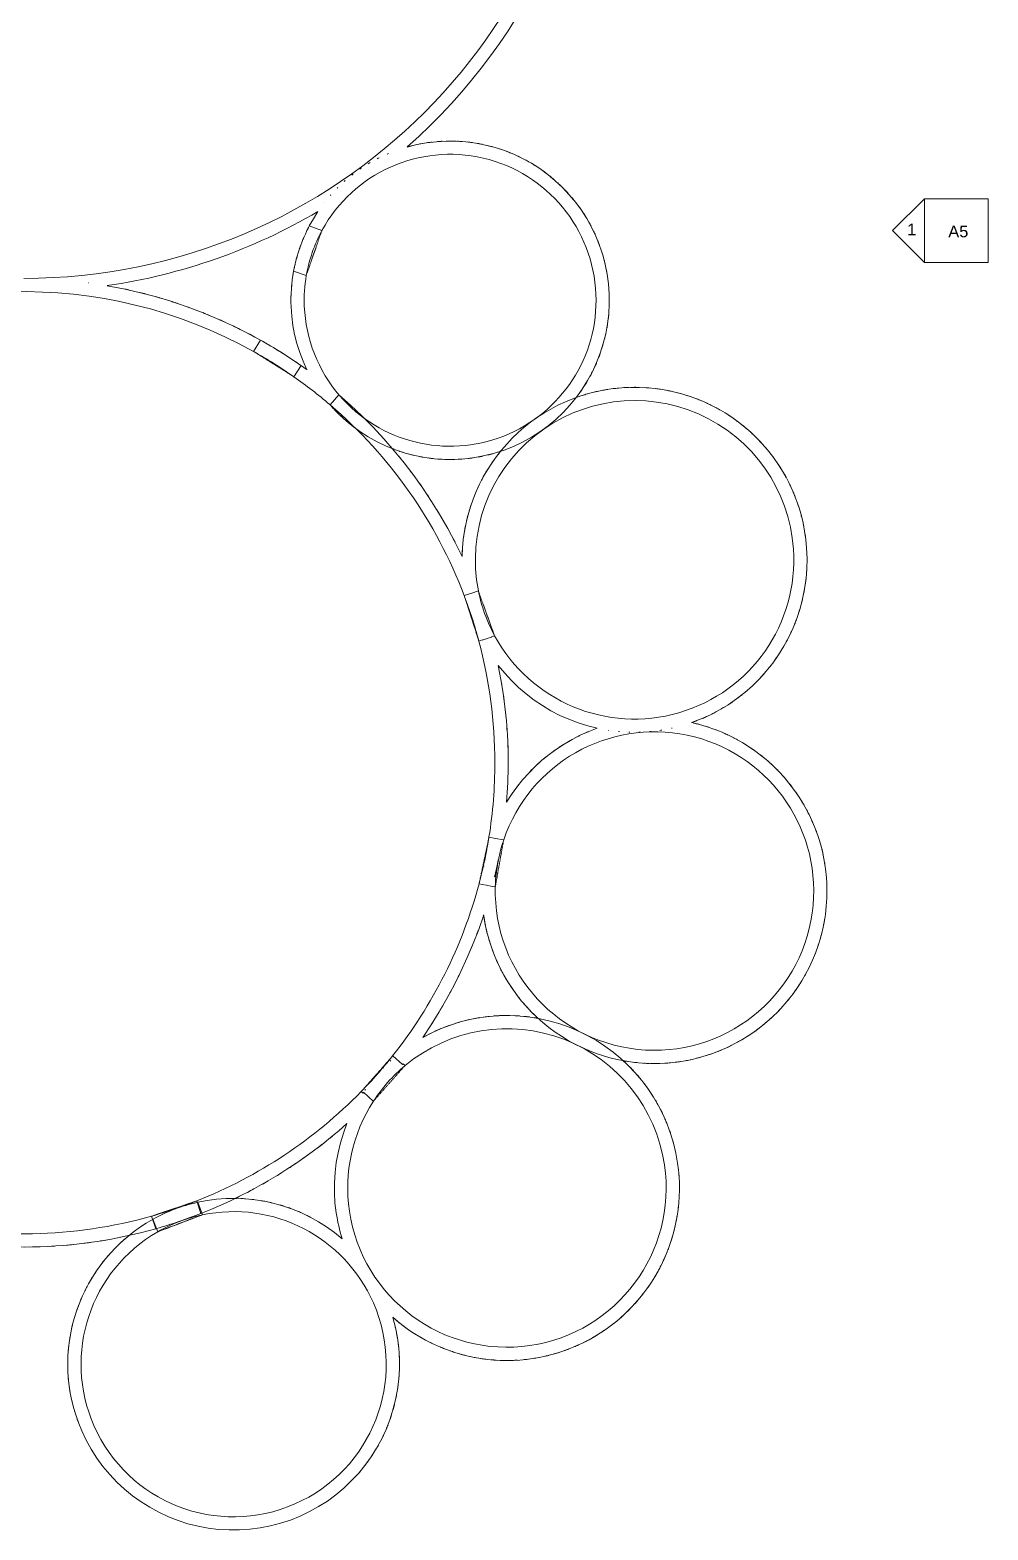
# Model space of a CAD drawing. Header units: inches. Extents: x -870 to 733, y -1250 to 961.
# Drawn here: x 11 to 733, y -977 to 153 of the extents above; entities that cross this region are included whole.
import ezdxf

# ---------------------------------------------------------------- set-up
doc = ezdxf.new("R2010")
doc.units = ezdxf.units.IN
doc.header["$MEASUREMENT"] = 0
doc.linetypes.add('Overhead', pattern=[0.15625, 0.09375, -0.0625])
for name, color, linetype, lineweight in [('A-GENM', 13, 'Continuous', 9), ('A-ROOF', 132, 'Continuous', 13), ('A-WALL', 113, 'Continuous', 13), ('G-ANNO-SYMB', 111, 'Continuous', 9)]:
    doc.layers.add(name, color=color, linetype=linetype, lineweight=lineweight)
doc.styles.add('Arial', font='arial.ttf', dxfattribs={"height": 8.851796})

# ---------------------------------------------------------------- blocks, each defined once
blk = doc.blocks.new('Opening-Cased - 36_ x 84_-254266-T_O_ Footing')
at = {"layer": 'A-GENM', "linetype": 'Overhead'}
blk.add_line((-18.3, 5), (17.7, 5), dxfattribs=at)
blk = doc.blocks.new('Opening-Cased - 36_ x 84_-V1-T_O_ Footing')
at = {"layer": 'A-GENM', "linetype": 'Overhead'}
blk.add_line((-17.5, -5), (16.8, -5), dxfattribs=at)
blk = doc.blocks.new('Elevation - Detail Number-164347-T_O_ Footing')
at = {"layer": 'G-ANNO-SYMB'}
for p, q in [((-0.25, -0.25), (-0.25, 0.25)), ((-0.25, 0.25), (0.25, 0.25)), ((0.25, 0.25), (0.25, -0.25)), ((0.25, -0.25), (-0.25, -0.25))]:
    blk.add_line(p, q, dxfattribs=at)
blk = doc.blocks.new('Elevation - Detail Number-164074-T_O_ Footing')
at = {"layer": 'G-ANNO-SYMB'}
for p, q in [((0, 0.25), (-0.25, 0)), ((0.25, 0), (0, 0.25)), ((-0.25, 0), (0.25, 0))]:
    blk.add_line(p, q, dxfattribs=at)

msp = doc.modelspace()

# ---------------------------------------------------------------- linework, layer by layer
at = {"layer": 'A-ROOF'}
for p, q in [((54.3, -37.3), (54.7, -37.3)), ((200.4, -90.2), (201, -90.5)), ((283.8, -162.3), (284.1, -162.8)), ((310.5, -198), (310.7, -198.1)), ((317.5, -208.9), (317.6, -209.1)), ((324, -220), (324.1, -220.2)), ((338.4, -222.1), (338.5, -221.9)), ((330.1, -231.4), (330.2, -231.5)), ((337.2, -229.9), (337.2, -229.8)), ((336.4, -237.8), (336.5, -237.7)), ((368.9, -360.3), (368.9, -360.9)), ((352.6, -515), (352.6, -514.9)), ((347.3, -528.2), (347.2, -528.4)), ((342.5, -540.3), (342.3, -540.7)), ((321.9, -581.8), (321.6, -582.2)), ((315.1, -593.1), (314.9, -593.3)), ((325.5, -597.4), (325.7, -597.3)), ((311.2, -603.6), (311.3, -603.5)), ((318.3, -600.3), (318.4, -600.2)), ((278.4, -627.2), (278.5, -627.1)), ((284, -622), (284.1, -621.9)), ((228.4, -688.4), (227.9, -688.8)), ((238.4, -680.5), (238.2, -680.6)), ((206.9, -703.7), (206.6, -704)), ((165.7, -727.3), (165.6, -727.3)), ((177.4, -728), (177.4, -728)), ((184.9, -729.1), (185, -729.1)), ((192.4, -730.6), (192.5, -730.6)), ((199.8, -732.5), (199.8, -732.5)), ((247.1, -945.7), (247, -945.7)), ((228.1, -959.6), (228, -959.6)), ((234.7, -955.4), (234.7, -955.4)), ((241, -950.7), (241, -950.7)), ((206.8, -969.7), (206.8, -969.7)), ((214.1, -966.8), (214.1, -966.8)), ((221.2, -963.4), (221.2, -963.4))]:
    msp.add_line(p, q, dxfattribs=at)
for centre, radius, start, end in [((327.2, -50.5), 120, 96.511, 98.1766), ((327.2, -50.5), 120, 92.875, 94.5573), ((327.2, -50.5), 120, 89.2431, 90.938), ((327.2, -50.5), 120, 85.6142, 87.3184), ((327.2, -50.5), 120, 81.9873, 83.6988), ((327.2, -50.5), 120, 116.4586, 117.3105), ((327.2, -50.5), 120, 112.7788, 113.315), ((327.2, -50.5), 120, 103.8067, 105.4149), ((327.2, -50.5), 120, 100.1536, 101.7958), ((327.2, -50.5), 120, 78.362, 80.079), ((327.2, -50.5), 120, 74.7378, 76.459), ((327.2, -50.5), 120, 71.1145, 72.8388), ((327.2, -50.5), 120, 67.492, 69.2183), ((327.2, -50.5), 120, 63.8701, 65.5975), ((327.2, -50.5), 120, 123.8182, 124.5902), ((327.2, -50.5), 120, 120.1384, 120.9888), ((327.2, -50.5), 120, 60.2486, 61.9765), ((327.2, -50.5), 120, 56.6276, 58.355), ((327.2, -50.5), 120, 53.0068, 54.733), ((327.2, -50.5), 120, 134.8576, 135.2648), ((327.2, -50.5), 120, 131.1778, 131.7173), ((327.2, -50.5), 120, 127.498, 128.1613), ((327.2, -50.5), 120, 49.3864, 51.1104), ((327.2, -50.5), 120, 45.7662, 47.487), ((327.2, -50.5), 120, 142.2171, 142.3453), ((327.2, -50.5), 120, 138.5373, 138.8068), ((327.2, -50.5), 120, 42.1462, 43.8628), ((327.2, -50.5), 120, 38.5264, 40.2373), ((327.2, -50.5), 120, 34.9067, 36.6103), ((327.2, -50.5), 120, 31.2872, 32.9811), ((327.2, -50.5), 120, 152.8347, 154.4685), ((327.2, -50.5), 120, 153.1818, 154.1249), ((327.2, -50.5), 120, 149.5368, 150.6068), ((327.2, -50.5), 120, 27.6678, 29.3489), ((327.2, -50.5), 120, 24.0486, 25.7124), ((327.2, -50.5), 120, 159.9099, 161.556), ((327.2, -50.5), 120, 160.4701, 161.3291), ((327.2, -50.5), 120, 156.3719, 158.0135), ((327.2, -50.5), 120, 156.8259, 157.7353), ((327.2, -50.5), 120, 20.4294, 22.0691), ((327.2, -50.5), 120, 163.4489, 165.0966), ((327.2, -50.5), 120, 164.1142, 164.9137), ((327.2, -50.5), 120, 16.8103, 18.4146), ((327.2, -50.5), 120, 13.1913, 14.7392), ((327.2, -50.5), 120, 170.621, 172.0328), ((327.2, -50.5), 120, 171.4024, 171.9221), ((327.2, -50.5), 120, 166.9891, 168.6359), ((327.2, -50.5), 120, 167.7583, 168.4925), ((327.2, -50.5), 120, 9.5723, 11.0178), ((5.9, -399), 365, 77.4686, 78.1219), ((5.9, -399), 365, 75.3781, 76.1615), ((327.2, -50.5), 120, 174.135, 175.472), ((327.2, -50.5), 120, 175.0465, 175.4018), ((327.2, -50.5), 120, 5.9535, 7.1586), ((5.9, -399), 365, 73.3621, 74.201), ((5.9, -399), 365, 73.7673, 74.1624), ((5.9, -399), 365, 71.371, 72.2405), ((5.9, -399), 365, 72.1068, 72.2077), ((5.9, -399), 365, 71.4627, 71.6454), ((5.9, -399), 365, 69.3911, 70.28), ((5.9, -399), 365, 70.0509, 70.1747), ((327.2, -50.5), 120, 177.7794, 178.9053), ((327.2, -50.5), 120, 178.6906, 178.8713), ((327.2, -50.5), 120, 357.4683, 358.6848), ((5.9, -399), 365, 67.4174, 68.3194), ((5.9, -399), 365, 67.9947, 68.14), ((5.9, -399), 365, 65.4473, 66.3589), ((5.9, -399), 365, 65.938, 66.1027), ((327.2, -50.5), 120, 353.5753, 355.0349), ((5.9, -399), 365, 63.4796, 64.3982), ((5.9, -399), 365, 63.8807, 64.0614), ((5.9, -399), 365, 61.5135, 62.4376), ((5.9, -399), 365, 61.8226, 62.0136), ((327.2, -50.5), 120, 346.1136, 347.7352), ((327.2, -50.5), 120, 349.8213, 351.3851), ((5.9, -399), 365, 59.5984, 60.4721), ((5.9, -399), 365, 59.7635, 59.9216), ((5.9, -399), 365, 57.6503, 58.5337), ((327.2, -50.5), 120, 342.4271, 344.0853), ((5.9, -399), 365, 55.7053, 56.5948), ((327.2, -50.5), 120, 335.0834, 336.7855), ((327.2, -50.5), 120, 338.7518, 340.4354), ((327.2, -50.5), 120, 327.7583, 329.4857), ((327.2, -50.5), 120, 331.4193, 333.1356), ((466.2, -246.1), 130, 109.4495, 109.7886), ((327.2, -50.5), 120, 324.0994, 325.8358), ((466.2, -246.1), 130, 105.9309, 107.6569), ((466.2, -246.1), 130, 102.4123, 104.1375), ((466.2, -246.1), 130, 98.8938, 100.618), ((466.2, -246.1), 130, 95.3752, 97.0984), ((466.2, -246.1), 130, 91.8567, 93.5787), ((466.2, -246.1), 130, 88.3381, 90.0589), ((466.2, -246.1), 130, 84.8196, 86.539), ((466.2, -246.1), 130, 81.3011, 83.0189), ((466.2, -246.1), 130, 77.7825, 79.4987), ((466.2, -246.1), 130, 74.264, 75.9783), ((466.2, -246.1), 130, 70.7455, 72.4577), ((327.2, -50.5), 120, 221.8441, 223.6341), ((466.2, -246.1), 130, 67.227, 68.9369), ((466.2, -246.1), 130, 63.7085, 65.4158), ((466.2, -246.1), 130, 60.1899, 61.8943), ((466.2, -246.1), 130, 56.6714, 58.3725), ((327.2, -50.5), 120, 225.4944, 227.2844), ((327.2, -50.5), 120, 229.1448, 230.9347), ((327.2, -50.5), 120, 232.7952, 233.6096), ((466.2, -246.1), 130, 53.1529, 54.8502), ((466.2, -246.1), 130, 49.6344, 51.3273), ((466.2, -246.1), 130, 46.1159, 47.8037), ((466.2, -246.1), 130, 42.5974, 44.2792), ((327.2, -50.5), 120, 248.7843, 249.1857), ((327.2, -50.5), 120, 248.8292, 249.3826), ((5.9, -399), 365, 40.2663, 40.4157), ((327.2, -50.5), 120, 251.1654, 252.9959), ((5.9, -399), 365, 38.3823, 39.2598), ((327.2, -50.5), 120, 252.2786, 252.8358), ((327.2, -50.5), 120, 254.7791, 256.6092), ((327.2, -50.5), 120, 255.916, 256.4859), ((327.2, -50.5), 120, 258.3928, 260.2226), ((327.2, -50.5), 120, 259.5534, 260.136), ((327.2, -50.5), 120, 262.0064, 263.8359), ((327.2, -50.5), 120, 276.4609, 278.2893), ((327.2, -50.5), 120, 276.605, 277.7402), ((327.2, -50.5), 120, 280.0745, 281.9027), ((327.2, -50.5), 120, 280.2564, 281.3776), ((327.2, -50.5), 120, 283.688, 285.516), ((327.2, -50.5), 120, 283.9081, 285.015), ((327.2, -50.5), 120, 287.3016, 288.435), ((466.2, -246.1), 130, 141.0304, 142.5441), ((327.2, -50.5), 120, 287.5598, 288.4814), ((466.2, -246.1), 130, 141.1168, 141.4232), ((466.2, -246.1), 130, 39.0789, 40.7535), ((466.2, -246.1), 130, 35.5605, 37.2263), ((5.9, -399), 365, 36.4982, 37.3664), ((327.2, -50.5), 120, 263.1908, 263.7861), ((327.2, -50.5), 120, 265.6201, 267.4493), ((327.2, -50.5), 120, 265.6514, 266.8244), ((327.2, -50.5), 120, 266.8318, 267.4362), ((327.2, -50.5), 120, 269.2337, 271.0626), ((327.2, -50.5), 120, 269.3025, 270.4654), ((327.2, -50.5), 120, 272.8473, 274.676), ((327.2, -50.5), 120, 272.9537, 274.1028), ((466.2, -246.1), 130, 147.6681, 149.5092), ((466.2, -246.1), 130, 148.1541, 148.4065), ((466.2, -246.1), 130, 144.1949, 146.0256), ((466.2, -246.1), 130, 144.6355, 144.9148), ((466.2, -246.1), 130, 32.042, 33.697), ((466.2, -246.1), 130, 28.5235, 30.1648), ((5.9, -399), 365, 34.6142, 35.4695), ((466.2, -246.1), 130, 154.6144, 156.4864), ((466.2, -246.1), 130, 155.1914, 155.3901), ((466.2, -246.1), 130, 151.1413, 152.9957), ((466.2, -246.1), 130, 151.6728, 151.8983), ((466.2, -246.1), 130, 25.005, 26.6284), ((5.9, -399), 365, 32.7302, 33.5667), ((466.2, -246.1), 130, 158.0876, 159.9835), ((466.2, -246.1), 130, 158.7101, 158.8821), ((466.2, -246.1), 130, 21.4865, 23.0854), ((466.2, -246.1), 130, 17.968, 19.5315), ((5.9, -399), 365, 30.8463, 31.653), ((466.2, -246.1), 130, 165.0339, 167.0194), ((466.2, -246.1), 130, 165.7475, 165.8664), ((466.2, -246.1), 130, 161.5607, 163.4914), ((466.2, -246.1), 130, 162.2288, 162.3742), ((466.2, -246.1), 130, 14.4496, 15.9572), ((5.9, -399), 365, 28.9623, 29.7154), ((466.2, -246.1), 130, 168.507, 170.5915), ((466.2, -246.1), 130, 10.9311, 12.3383), ((5.9, -399), 365, 27.0783, 27.7061), ((466.2, -246.1), 130, 175.4532, 178.9263), ((466.2, -246.1), 130, 171.9801, 174.2959), ((466.2, -246.1), 130, 7.4303, 8.5854), ((466.2, -246.1), 130, 359.2874, 0.4378), ((466.2, -246.1), 130, 355.6019, 356.9813), ((466.2, -246.1), 130, 348.5382, 350.0679), ((466.2, -246.1), 130, 352.0481, 353.5247), ((466.2, -246.1), 130, 345.0482, 346.611), ((466.2, -246.1), 130, 338.0962, 339.6966), ((466.2, -246.1), 130, 341.569, 343.1539), ((466.2, -246.1), 130, 334.6275, 336.239), ((466.2, -246.1), 130, 327.698, 329.3229), ((466.2, -246.1), 130, 331.1617, 332.7811), ((466.2, -246.1), 130, 320.7747, 322.405), ((466.2, -246.1), 130, 324.2358, 325.8642), ((5.9, -399), 365, 9.1814, 9.7657), ((466.2, -246.1), 130, 313.855, 315.4846), ((466.2, -246.1), 130, 317.3145, 318.9452), ((5.9, -399), 365, 7.2717, 7.9573), ((466.2, -246.1), 130, 306.9377, 308.56), ((466.2, -246.1), 130, 310.3961, 312.0229), ((5.9, -399), 365, 5.4301, 6.1385), ((466.2, -246.1), 130, 296.5645, 298.1576), ((466.2, -246.1), 130, 300.0219, 301.6168), ((466.2, -246.1), 130, 303.4796, 305.0953), ((5.9, -399), 365, 3.6114, 4.2969), ((466.2, -246.1), 130, 282.3807, 282.5873), ((466.2, -246.1), 130, 289.65, 291.1985), ((481.2, -495.7), 130, 75.1331, 76.8093), ((466.2, -246.1), 130, 293.1073, 294.6819), ((481.2, -495.7), 130, 71.6444, 73.3221), ((5.9, -399), 365, 3.8874, 4.0593), ((5.9, -399), 365, 1.8029, 2.3872), ((481.2, -495.7), 130, 118.9094, 120.253), ((481.2, -495.7), 130, 115.7201, 116.9807), ((481.2, -495.7), 130, 112.5322, 113.5871), ((466.2, -246.1), 130, 261.2838, 261.421), ((466.2, -246.1), 130, 264.6564, 264.9487), ((466.2, -246.1), 130, 268.038, 268.4764), ((466.2, -246.1), 130, 271.436, 272.0041), ((466.2, -246.1), 130, 274.8683, 275.5318), ((466.2, -246.1), 130, 278.3932, 279.0595), ((481.2, -495.7), 130, 68.1561, 69.8346), ((481.2, -495.7), 130, 64.6681, 66.3469), ((481.2, -495.7), 130, 61.1802, 62.8589), ((481.2, -495.7), 130, 57.6926, 59.3708), ((5.9, -399), 365, 1.9248, 2.0291), ((481.2, -495.7), 130, 128.4922, 129.9021), ((481.2, -495.7), 130, 129.1208, 129.7638), ((481.2, -495.7), 130, 125.2945, 126.6985), ((481.2, -495.7), 130, 125.6977, 126.3713), ((481.2, -495.7), 130, 122.1007, 123.4849), ((481.2, -495.7), 130, 122.2738, 122.8351), ((481.2, -495.7), 130, 54.2051, 55.8824), ((481.2, -495.7), 130, 50.7178, 52.3936), ((481.2, -495.7), 130, 134.9094, 136.2937), ((481.2, -495.7), 130, 135.2309, 135.9664), ((481.2, -495.7), 130, 131.6959, 133.0998), ((481.2, -495.7), 130, 131.8046, 132.5435), ((481.2, -495.7), 130, 47.2306, 48.9045), ((481.2, -495.7), 130, 43.7436, 45.4149), ((481.2, -495.7), 130, 141.4137, 142.6743), ((481.2, -495.7), 130, 138.1414, 139.4849), ((481.2, -495.7), 130, 138.9199, 139.39), ((481.2, -495.7), 130, 40.2566, 41.9247), ((481.2, -495.7), 130, 36.7697, 38.4338), ((481.2, -495.7), 130, 144.8074, 145.8622), ((481.2, -495.7), 130, 33.2829, 34.942), ((481.2, -495.7), 130, 29.7962, 31.449), ((481.2, -495.7), 130, 26.3095, 27.9545), ((481.2, -495.7), 130, 22.8229, 24.458), ((481.2, -495.7), 130, 19.3363, 20.9586), ((481.2, -495.7), 130, 15.8498, 17.455), ((481.2, -495.7), 130, 12.3634, 13.9449), ((481.2, -495.7), 130, 8.877, 10.4239), ((481.2, -495.7), 130, 171.5521, 171.7735), ((481.2, -495.7), 130, 5.3906, 6.8828), ((481.2, -495.7), 130, 1.9043, 3.2975), ((481.2, -495.7), 130, 358.418, 359.5793), ((481.2, -495.7), 130, 187.9597, 191.3921), ((481.2, -495.7), 130, 190.0517, 190.2941), ((481.2, -495.7), 130, 347.8496, 351.4023), ((5.9, -399), 365, 339.1352, 339.7667), ((481.2, -495.7), 130, 192.5297, 194.8256), ((481.2, -495.7), 130, 193.4933, 193.8355), ((481.2, -495.7), 130, 344.3085, 346.4333), ((5.9, -399), 365, 337.0902, 337.8398), ((481.2, -495.7), 130, 196.1858, 198.2601), ((481.2, -495.7), 130, 196.9279, 197.377), ((481.2, -495.7), 130, 199.7114, 201.696), ((481.2, -495.7), 130, 200.358, 200.9184), ((481.2, -495.7), 130, 337.2264, 339.1939), ((481.2, -495.7), 130, 340.7675, 342.7911), ((5.9, -399), 365, 335.1182, 335.9092), ((481.2, -495.7), 130, 203.1934, 205.1338), ((481.2, -495.7), 130, 203.7852, 204.4599), ((481.2, -495.7), 130, 333.6854, 335.6171), ((5.9, -399), 365, 333.1706, 333.9726), ((481.2, -495.7), 130, 206.6557, 208.5742), ((481.2, -495.7), 130, 207.2101, 208.0014), ((481.2, -495.7), 130, 210.1073, 212.0184), ((481.2, -495.7), 130, 210.6335, 211.5429), ((481.2, -495.7), 130, 326.6033, 328.4922), ((481.2, -495.7), 130, 330.1443, 332.0514), ((5.9, -399), 365, 331.2341, 332.025), ((481.2, -495.7), 130, 213.5525, 215.4684), ((481.2, -495.7), 130, 214.0557, 215.0845), ((481.2, -495.7), 130, 216.9936, 218.9278), ((481.2, -495.7), 130, 217.4769, 218.6261), ((481.2, -495.7), 130, 323.0622, 324.9373), ((5.9, -399), 365, 329.3035, 330.0531), ((481.2, -495.7), 130, 220.4319, 222.4043), ((481.2, -495.7), 130, 220.8974, 222.1677), ((481.2, -495.7), 130, 223.8682, 225.9167), ((481.2, -495.7), 130, 223.9124, 224.3174), ((481.2, -495.7), 130, 224.8674, 225.7094), ((481.2, -495.7), 130, 315.9801, 317.8355), ((481.2, -495.7), 130, 319.5212, 321.3853), ((5.9, -399), 365, 327.3765, 328.0081), ((370, -719.5), 130, 109.189, 111.1885), ((370, -719.5), 130, 105.8573, 107.762), ((370, -719.5), 130, 106.4648, 106.5798), ((370, -719.5), 130, 102.5257, 104.3779), ((370, -719.5), 130, 103.0148, 103.1559), ((370, -719.5), 130, 99.1941, 101.0129), ((370, -719.5), 130, 99.5655, 99.7333), ((370, -719.5), 130, 95.8624, 97.6583), ((370, -719.5), 130, 96.1168, 96.3118), ((370, -719.5), 130, 92.5308, 94.3099), ((370, -719.5), 130, 94.0611, 94.196), ((370, -719.5), 130, 92.6686, 92.8911), ((370, -719.5), 130, 89.1991, 90.9655), ((370, -719.5), 130, 89.482, 90.7011), ((370, -719.5), 130, 89.2209, 89.4592), ((370, -719.5), 130, 85.8674, 87.6239), ((370, -719.5), 130, 86.051, 87.1686), ((370, -719.5), 130, 82.5357, 84.2842), ((370, -719.5), 130, 82.6304, 83.5311), ((370, -719.5), 130, 79.5511, 80.946), ((481.2, -495.7), 130, 227.303, 227.5922), ((481.2, -495.7), 130, 227.4535, 227.6322), ((481.2, -495.7), 130, 308.898, 310.74), ((481.2, -495.7), 130, 312.439, 314.2871), ((370, -719.5), 130, 115.8522, 119.1838), ((370, -719.5), 130, 112.5206, 114.7417), ((481.2, -495.7), 130, 298.2748, 300.1033), ((481.2, -495.7), 130, 301.8159, 303.6482), ((481.2, -495.7), 130, 305.3569, 307.1937), ((481.2, -495.7), 130, 284.1106, 285.9275), ((481.2, -495.7), 130, 287.6516, 289.471), ((481.2, -495.7), 130, 291.1927, 293.0147), ((481.2, -495.7), 130, 294.7338, 296.5588), ((370, -719.5), 130, 138.0686, 138.7884), ((370, -719.5), 130, 135.6241, 136.0675), ((370, -719.5), 130, 132.3799, 132.6818), ((481.2, -495.7), 130, 259.5059, 261.1285), ((370, -719.5), 130, 46.2469, 47.6389), ((370, -719.5), 130, 42.7932, 44.3929), ((481.2, -495.7), 130, 262.8642, 264.6708), ((481.2, -495.7), 130, 266.4053, 268.2133), ((481.2, -495.7), 130, 269.9463, 271.7558), ((481.2, -495.7), 130, 273.4874, 275.2985), ((481.2, -495.7), 130, 277.0284, 278.8413), ((481.2, -495.7), 130, 280.5695, 282.3843), ((370, -719.5), 130, 141.4955, 141.9739), ((370, -719.5), 130, 139.291, 139.4299), ((370, -719.5), 130, 39.3412, 40.9396), ((370, -719.5), 130, 35.8903, 37.4843), ((370, -719.5), 130, 145.0686, 145.4799), ((370, -719.5), 130, 32.4404, 34.026), ((370, -719.5), 130, 28.9912, 30.5637), ((370, -719.5), 130, 25.5426, 27.0949), ((370, -719.5), 130, 22.0945, 23.6154), ((370, -719.5), 130, 18.6468, 20.116), ((5.9, -399), 365, 307.2191, 307.9815), ((5.9, -399), 365, 309.2666, 309.904), ((370, -719.5), 130, 15.1994, 16.5728), ((5.9, -399), 365, 305.2447, 306.0586), ((5.9, -399), 365, 305.404, 305.5098), ((370, -719.5), 130, 11.7523, 12.8984), ((5.9, -399), 365, 301.3558, 302.2104), ((5.9, -399), 365, 303.2947, 304.1349), ((370, -719.5), 130, 3.6232, 4.7761), ((5.9, -399), 365, 297.4934, 298.3573), ((5.9, -399), 365, 298.1341, 298.299), ((5.9, -399), 365, 299.4228, 300.2847), ((370, -719.5), 130, 359.8773, 1.2818), ((5.9, -399), 365, 295.934, 296.4274), ((5.9, -399), 365, 295.9878, 296.2434), ((164, -852.3), 125, 85.8916, 87.4872), ((164, -852.3), 125, 82.555, 84.1437), ((164, -852.3), 125, 79.2183, 80.7986), ((164, -852.3), 125, 75.8817, 77.4516), ((164, -852.3), 125, 72.5451, 74.1018), ((164, -852.3), 125, 69.2085, 70.7479), ((370, -719.5), 130, 352.6977, 354.2581), ((370, -719.5), 130, 356.2652, 357.77), ((164, -852.3), 125, 65.8912, 67.3878), ((164, -852.3), 125, 62.5193, 64.0171), ((370, -719.5), 130, 349.1504, 350.7463), ((5.9, -399), 365, 281.1735, 281.8914), ((370, -719.5), 130, 342.0843, 343.7226), ((370, -719.5), 130, 345.6141, 347.2344), ((5.9, -399), 365, 271.079, 271.5538), ((5.9, -399), 365, 273.0729, 273.7955), ((5.9, -399), 365, 275.0716, 275.8621), ((5.9, -399), 365, 277.079, 277.886), ((5.9, -399), 365, 279.1039, 279.8929), ((164, -852.3), 125, 137.8032, 139.5248), ((164, -852.3), 125, 134.2386, 135.9616), ((164, -852.3), 125, 130.6742, 132.3982), ((370, -719.5), 130, 338.5588, 340.2107), ((164, -852.3), 125, 141.3681, 143.088), ((370, -719.5), 130, 331.5156, 333.187), ((370, -719.5), 130, 335.0362, 336.6989), ((164, -852.3), 125, 148.499, 150.2142), ((164, -852.3), 125, 144.9334, 146.6511), ((370, -719.5), 130, 327.9966, 329.6752), ((164, -852.3), 125, 155.6319, 157.3401), ((164, -852.3), 125, 152.0652, 153.7772), ((370, -719.5), 130, 320.9617, 322.6514), ((370, -719.5), 130, 324.4787, 326.1633), ((164, -852.3), 125, 159.1993, 160.903), ((370, -719.5), 130, 313.9298, 315.6277), ((370, -719.5), 130, 317.4455, 319.1396), ((164, -852.3), 125, 166.3372, 168.0287), ((164, -852.3), 125, 162.7677, 164.4659), ((164, -852.3), 125, 12.8342, 14.6153), ((370, -719.5), 130, 229.6133, 231.3416), ((370, -719.5), 130, 233.1256, 234.8536), ((370, -719.5), 130, 306.8998, 308.604), ((370, -719.5), 130, 310.4146, 312.1158), ((164, -852.3), 125, 169.9084, 171.5915), ((164, -852.3), 125, 9.2346, 11.0151), ((164, -852.3), 125, 5.6351, 7.4151), ((370, -719.5), 130, 236.638, 238.3656), ((370, -719.5), 130, 240.1503, 241.8775), ((370, -719.5), 130, 243.6628, 245.3895), ((370, -719.5), 130, 296.3572, 298.0683), ((370, -719.5), 130, 299.8712, 301.5802), ((370, -719.5), 130, 303.3854, 305.0921), ((164, -852.3), 125, 177.0577, 178.717), ((164, -852.3), 125, 173.4816, 175.1542), ((164, -852.3), 125, 2.0554, 3.8151), ((370, -719.5), 130, 247.1753, 248.9015), ((370, -719.5), 130, 250.6878, 252.4134), ((370, -719.5), 130, 254.2003, 255.9254), ((370, -719.5), 130, 257.7129, 259.4373), ((370, -719.5), 130, 278.79, 280.5088), ((370, -719.5), 130, 282.3032, 284.0207), ((370, -719.5), 130, 285.8165, 287.5326), ((370, -719.5), 130, 289.3299, 291.0445), ((370, -719.5), 130, 292.8435, 294.5564), ((164, -852.3), 125, 180.6382, 182.2797), ((164, -852.3), 125, 358.4554, 0.2151), ((370, -719.5), 130, 261.2256, 262.9492), ((370, -719.5), 130, 264.7383, 266.4612), ((370, -719.5), 130, 268.2511, 269.9731), ((370, -719.5), 130, 271.764, 273.485), ((370, -719.5), 130, 275.277, 276.9969), ((164, -852.3), 125, 184.2253, 185.8423), ((164, -852.3), 125, 187.8234, 189.405), ((164, -852.3), 125, 351.2554, 353.015), ((164, -852.3), 125, 354.8554, 356.615), ((164, -852.3), 125, 191.4421, 192.9676), ((164, -852.3), 125, 347.6554, 349.4149), ((164, -852.3), 125, 195.1061, 196.5302), ((164, -852.3), 125, 198.9058, 200.0928), ((164, -852.3), 125, 340.4554, 342.2146), ((164, -852.3), 125, 344.0554, 345.8148), ((164, -852.3), 125, 336.8554, 338.6145), ((164, -852.3), 125, 329.6554, 331.414), ((164, -852.3), 125, 333.2554, 335.0143), ((164, -852.3), 125, 322.4554, 324.2134), ((164, -852.3), 125, 326.0554, 327.8137), ((164, -852.3), 125, 318.8554, 320.613)]:
    msp.add_arc(centre, radius, start, end, dxfattribs=at)
at = {"layer": 'A-WALL'}
for p, q in [((230.6, 2.1), (221, 5.5)), ((209.2, -28.6), (218.8, -31.9)), ((184.3, -80.6), (179, -89.1)), ((209.5, -108.2), (214.8, -99.7)), ((236.8, -129.4), (243.3, -121.8)), ((343.6, -271.2), (337.8, -273.1)), ((348.5, -269.5), (343.6, -271.2)), ((355.2, -305.3), (358.4, -304.3)), ((358.4, -304.2), (360.7, -303.3)), ((348.9, -307.3), (351.4, -306.5)), ((351.4, -306.7), (355.2, -305.3)), ((351.4, -306.5), (351.4, -306.7)), ((361.5, -456.1), (356.5, -455)), ((367.6, -457.2), (361.5, -456.1)), ((360.7, -485), (361.7, -485.1)), ((349, -490.2), (351.3, -490.7)), ((351.3, -490.7), (351.3, -490.8)), ((351.3, -490.8), (354.6, -491.4)), ((354.6, -491.4), (358.8, -492.3)), ((358.8, -492.3), (358.8, -492.2)), ((358.8, -492.2), (361.2, -492.6)), ((291.4, -626.5), (283.9, -619.9)), ((293.2, -627.3), (291.8, -626)), ((260.1, -646.9), (261.4, -648)), ((261.8, -647.4), (269.3, -654.2)), ((139.4, -738.8), (136.2, -729.3)), ((140.5, -739.7), (136.9, -730.2)), ((102.1, -740.8), (105.3, -750.3)), ((103.2, -743), (106.8, -752.5))]:
    msp.add_line(p, q, dxfattribs=at)
at = {"layer": 'A-WALL', "flags": 128}
for points in [[(294.8, 65), (302, 66.8), (309.4, 68.2), (316.8, 69), (324.2, 69.5), (331.7, 69.4), (339.1, 68.9), (346.5, 67.9), (353.9, 66.5), (361.1, 64.6), (368.2, 62.3), (375.1, 59.5), (381.8, 56.3), (388.4, 52.7), (394.7, 48.7), (400.7, 44.3), (406.4, 39.6), (411.9, 34.5), (417, 29), (421.8, 23.3), (426.2, 17.3), (430.2, 11), (433.8, 4.5), (437, -2.3), (439.8, -9.2), (442.2, -16.3), (444.1, -23.5), (445.5, -30.8), (446.5, -38.2), (447.1, -45.6)], [(221, 5.5), (224.1, 10.9), (227.5, 16.3)], [(68.8, -39.5), (80.9, -41.8), (92.9, -44.6), (104.8, -47.7), (116.6, -51.2), (128.3, -55.2), (139.8, -59.5), (151.2, -64.2), (162.4, -69.3), (173.4, -74.7), (184.3, -80.6)], [(219.2, -102.8), (216.3, -96.4), (213.8, -89.8), (211.7, -83.1), (210, -76.3), (208.7, -69.4), (207.8, -62.4), (207.3, -55.4)], [(447.1, -45.6), (447.1, -53.2), (446.7, -60.8), (445.8, -68.3), (444.5, -75.8), (442.6, -83.2), (440.3, -90.4), (437.6, -97.5), (434.4, -104.4), (430.8, -111), (426.7, -117.5), (422.3, -123.6), (417.5, -129.5), (412.3, -135.1), (406.8, -140.3), (401, -145.1), (394.8, -149.6), (388.4, -153.7), (381.8, -157.4), (374.9, -160.6), (367.8, -163.4), (360.6, -165.7), (353.3, -167.6), (345.8, -169), (338.3, -170), (330.7, -170.5), (323.1, -170.4), (315.5, -169.9), (308, -169), (300.5, -167.5), (293.2, -165.6), (286, -163.2), (278.9, -160.4), (272.1, -157.1), (265.5, -153.4), (259.1, -149.3), (253, -144.8), (247.1, -139.9), (241.6, -134.7), (236.5, -129.1)], [(243.3, -121.8), (252.2, -129.6), (260.8, -137.8), (269.2, -146.2), (277.3, -154.9), (285.1, -163.9), (292.6, -173.1), (299.8, -182.5), (306.7, -192.2), (313.2, -202.1), (319.5, -212.2), (325.4, -222.5), (331, -233), (336.2, -243.7)], [(595.9, -237.3), (596.2, -245), (596, -252.6), (595.4, -260.3), (594.3, -267.9), (592.8, -275.5), (590.9, -282.9), (588.5, -290.2), (585.7, -297.3), (582.4, -304.3), (578.8, -311.1), (574.7, -317.6), (570.3, -323.9), (565.5, -329.9), (560.4, -335.7), (555, -341.1), (549.2, -346.2), (543.1, -350.9), (536.8, -355.3), (530.2, -359.2), (523.4, -362.8), (516.4, -366), (509.2, -368.8)], [(358.4, -304.3), (358.4, -304.2), (358.4, -304.2)], [(363.5, -325.8), (365.5, -336.2), (367.1, -346.6), (368.5, -357), (369.6, -367.5), (370.3, -378), (370.8, -388.5), (370.9, -399)], [(438.1, -373), (430.9, -371.2), (423.7, -369), (416.7, -366.3), (409.8, -363.3), (403.2, -359.8), (396.7, -356), (390.5, -351.8), (384.5, -347.2), (378.8, -342.4), (373.4, -337.1), (368.3, -331.6), (363.5, -325.8)], [(369.7, -428.8), (373.4, -423), (377.5, -417.4), (381.8, -411.9), (386.4, -406.8), (391.3, -401.8), (396.4, -397.2), (401.8, -392.8), (407.4, -388.7), (413.2, -384.9), (419.2, -381.5), (425.3, -378.3), (431.7, -375.5), (438.1, -373)], [(352.5, -513.7), (348.7, -524.6), (344.5, -535.3), (340.1, -545.9), (335.3, -556.3), (330.2, -566.6), (324.7, -576.8), (319, -586.7), (312.9, -596.5), (306.6, -606)], [(306.6, -606), (313.3, -602.5), (320.3, -599.4), (327.4, -596.7), (334.7, -594.4), (342.1, -592.6), (349.6, -591.1), (357.1, -590.2), (364.7, -589.6), (372.3, -589.6), (380, -589.9), (387.5, -590.7), (395.1, -592), (402.5, -593.7), (409.8, -595.8), (417, -598.3), (424, -601.3), (430.9, -604.7), (437.5, -608.4), (443.9, -612.6), (450, -617.1), (455.9, -622), (461.4, -627.2), (466.7, -632.7), (471.6, -638.5), (476.2, -644.6), (480.4, -651), (484.2, -657.6), (487.7, -664.4), (490.7, -671.4), (493.3, -678.5), (495.5, -685.8), (497.3, -693.2), (498.6, -700.8)], [(261.4, -648), (261.6, -647.7), (261.8, -647.4)], [(241.3, -738.3), (240.4, -730.7), (240, -723.1), (240, -715.5), (240.5, -707.9), (241.4, -700.4), (242.7, -692.9), (244.5, -685.5), (246.7, -678.2), (249.3, -671)], [(136.9, -730.2), (144, -728.9), (151.2, -727.9), (158.5, -727.4), (165.8, -727.3), (173, -727.6), (180.3, -728.3), (187.4, -729.5), (194.5, -731.1), (201.5, -733.1), (208.4, -735.4), (215.1, -738.2), (221.7, -741.4), (228, -744.9), (234.1, -748.8), (240, -753.1), (245.7, -757.7)], [(283.9, -817), (285.9, -824.6), (287.4, -832.3), (288.4, -840), (288.9, -847.9), (288.9, -855.7), (288.5, -863.6), (287.5, -871.4), (286.1, -879.1), (284.1, -886.7), (281.7, -894.2), (278.9, -901.5), (275.6, -908.6), (271.8, -915.5), (267.6, -922.1), (263, -928.5), (258.1, -934.6), (252.7, -940.3), (247, -945.7), (241, -950.7), (234.7, -955.4), (228, -959.6), (221.2, -963.4), (214.1, -966.8), (206.8, -969.7), (199.3, -972.2), (191.7, -974.2), (184, -975.7), (176.3, -976.7), (168.4, -977.2), (160.6, -977.2), (152.7, -976.8), (144.9, -975.8), (137.2, -974.4), (129.6, -972.5), (122.1, -970.1), (114.8, -967.2), (107.7, -963.9), (100.8, -960.1), (94.2, -956), (87.8, -951.4), (81.7, -946.4), (76, -941.1), (70.6, -935.4), (65.5, -929.3), (60.9, -923), (56.7, -916.4), (52.9, -909.5), (49.5, -902.4)]]:
    msp.add_lwpolyline(points, dxfattribs=at)
at = {"layer": 'A-WALL'}
for centre, radius, start, end in [((5.9, 393), 427, 270, 360), ((5.9, 393), 437, 311.3788, 360), ((327.2, -50.5), 110, 2.3346, 151.415), ((5.9, 393), 437, 278.2711, 300.4591), ((327.2, -50.5), 120, 152.2061, 169.4599), ((327.2, -50.5), 110, 151.415, 170.251), ((327.2, -50.5), 120, 169.4599, 182.3346), ((327.2, -50.5), 110, 170.251, 182.3346), ((5.9, -399), 355, 60.8294, 122.248), ((327.2, -50.5), 110, 182.3346, 220.7381), ((327.2, -50.5), 110, 220.7381, 2.3346), ((5.9, -399), 355, 55.0167, 60.8294), ((5.9, -399), 365, 55.0964, 60.7497), ((5.9, -399), 365, 54.2536, 55.0964), ((5.9, -399), 355, 49.4982, 55.0167), ((466.2, -246.1), 130, 3.8942, 178.9263), ((5.9, -399), 355, 20.7838, 49.4377), ((466.2, -246.1), 120, 3.8942, 191.2198), ((466.2, -246.1), 120, 208.4736, 3.8942), ((466.2, -246.1), 120, 191.2198, 198.3815), ((5.9, -399), 355, 14.971, 20.7838), ((466.2, -246.1), 120, 198.3815, 208.4736), ((5.9, -399), 355, 0, 14.971), ((481.2, -495.7), 130, 354.9317, 77.5406), ((481.2, -495.7), 120, 354.9317, 161.268), ((5.9, -399), 355, 350.9276, 360), ((5.9, -399), 365, 355.3172, 360), ((5.9, -399), 355, 348.5043, 350.9276), ((481.2, -495.7), 120, 161.268, 174.9317), ((5.9, -399), 355, 345.1148, 348.5043), ((5.9, -399), 365, 346.3774, 348.5043), ((481.2, -495.7), 120, 168.5043, 178.5219), ((5.9, -399), 355, 321.5314, 345.1148), ((481.2, -495.7), 120, 178.5219, 354.9317), ((481.2, -495.7), 130, 187.9595, 354.9317), ((370, -719.5), 120, 8.3055, 129.7338), ((5.9, -399), 355, 318.6389, 321.5314), ((370, -719.5), 120, 129.7338, 146.9877), ((5.9, -399), 365, 321.4517, 321.5576), ((5.9, -399), 355, 315.7186, 318.6389), ((5.9, -399), 355, 291.5273, 315.7186), ((370, -719.5), 120, 146.9877, 188.3055), ((5.9, -399), 365, 291.4476, 311.826), ((370, -719.5), 130, 228.5417, 8.3055), ((370, -719.5), 120, 188.3055, 8.3055), ((5.9, -399), 355, 285.7145, 291.5273), ((164, -852.3), 125, 102.675, 119.0713), ((5.9, -399), 355, 256.389, 285.7145), ((164, -852.3), 125, 119.0713, 203.6554), ((5.9, -399), 365, 285.8986, 291.4476), ((164, -852.3), 115, 101.7869, 119.797), ((164, -852.3), 115, 23.6554, 101.7869), ((370, -719.5), 130, 188.3055, 197.0591), ((5.9, -399), 365, 256.229, 285.7942), ((164, -852.3), 115, 119.797, 203.6554), ((164, -852.3), 115, 203.6554, 23.6554)]:
    msp.add_arc(centre, radius, start, end, dxfattribs=at)

# ---------------------------------------------------------------- block references
at = {"layer": 'A-GENM'}
for name, p, rotation in [('Opening-Cased - 36_ x 84_-254266-T_O_ Footing', (219.8, -13.5), 250.833014313194), ('Opening-Cased - 36_ x 84_-254266-T_O_ Footing', (196.6, -94.2), 147.9230533814856), ('Opening-Cased - 36_ x 84_-V1-T_O_ Footing', (349.7, -287.8), 109.8467117516901), ('Opening-Cased - 36_ x 84_-254266-T_O_ Footing', (348, -288.4), 107.8774129215224), ('Opening-Cased - 36_ x 84_-254266-T_O_ Footing', (357.7, -473.4), 78.02117128995936), ('Opening-Cased - 36_ x 84_-254266-T_O_ Footing', (359.4, -474.3), 259.8949754037817), ('Opening-Cased - 36_ x 84_-254266-T_O_ Footing', (275.9, -636.5), 48.62498416600676), ('Opening-Cased - 36_ x 84_-254266-T_O_ Footing', (277.3, -637.6), 228.3607572402967), ('Opening-Cased - 36_ x 84_-254266-T_O_ Footing', (121, -739.7), 18.6208804375476), ('Opening-Cased - 36_ x 84_-254266-T_O_ Footing', (121.6, -741.5), 200.791967145849)]:
    msp.add_blockref(name, p, dxfattribs=dict(at, rotation=rotation))
at = {"layer": 'G-ANNO-SYMB', "xscale": 95.99999999999994, "yscale": 95.99999999999994, "zscale": 95.99999999999994, "rotation": 90}
msp.add_blockref('Elevation - Detail Number-164074-T_O_ Footing', (684.6, 2), dxfattribs=at)
at = {"layer": 'G-ANNO-SYMB', "xscale": 95.99999999999994, "yscale": 95.99999999999994, "zscale": 95.99999999999994}
msp.add_blockref('Elevation - Detail Number-164347-T_O_ Footing', (708.6, 2), dxfattribs=at)

# ---------------------------------------------------------------- next in the draw order: texts
at = {"layer": 'G-ANNO-SYMB', "char_height": 8.85, "attachment_point": 2, "line_spacing_factor": 0.938532, "style": 'Arial', "bg_fill": 3, "box_fill_scale": 1.25, "bg_fill_color": 0, "bg_fill_transparency": 0}
for s, insert, width in [('1', (675.1, 7.3), 8.208), ('A5', (710.2, 5.8), 18.036)]:
    msp.add_mtext(s, dxfattribs=dict(at, insert=insert, width=width))

doc.saveas('drawing.dxf')
